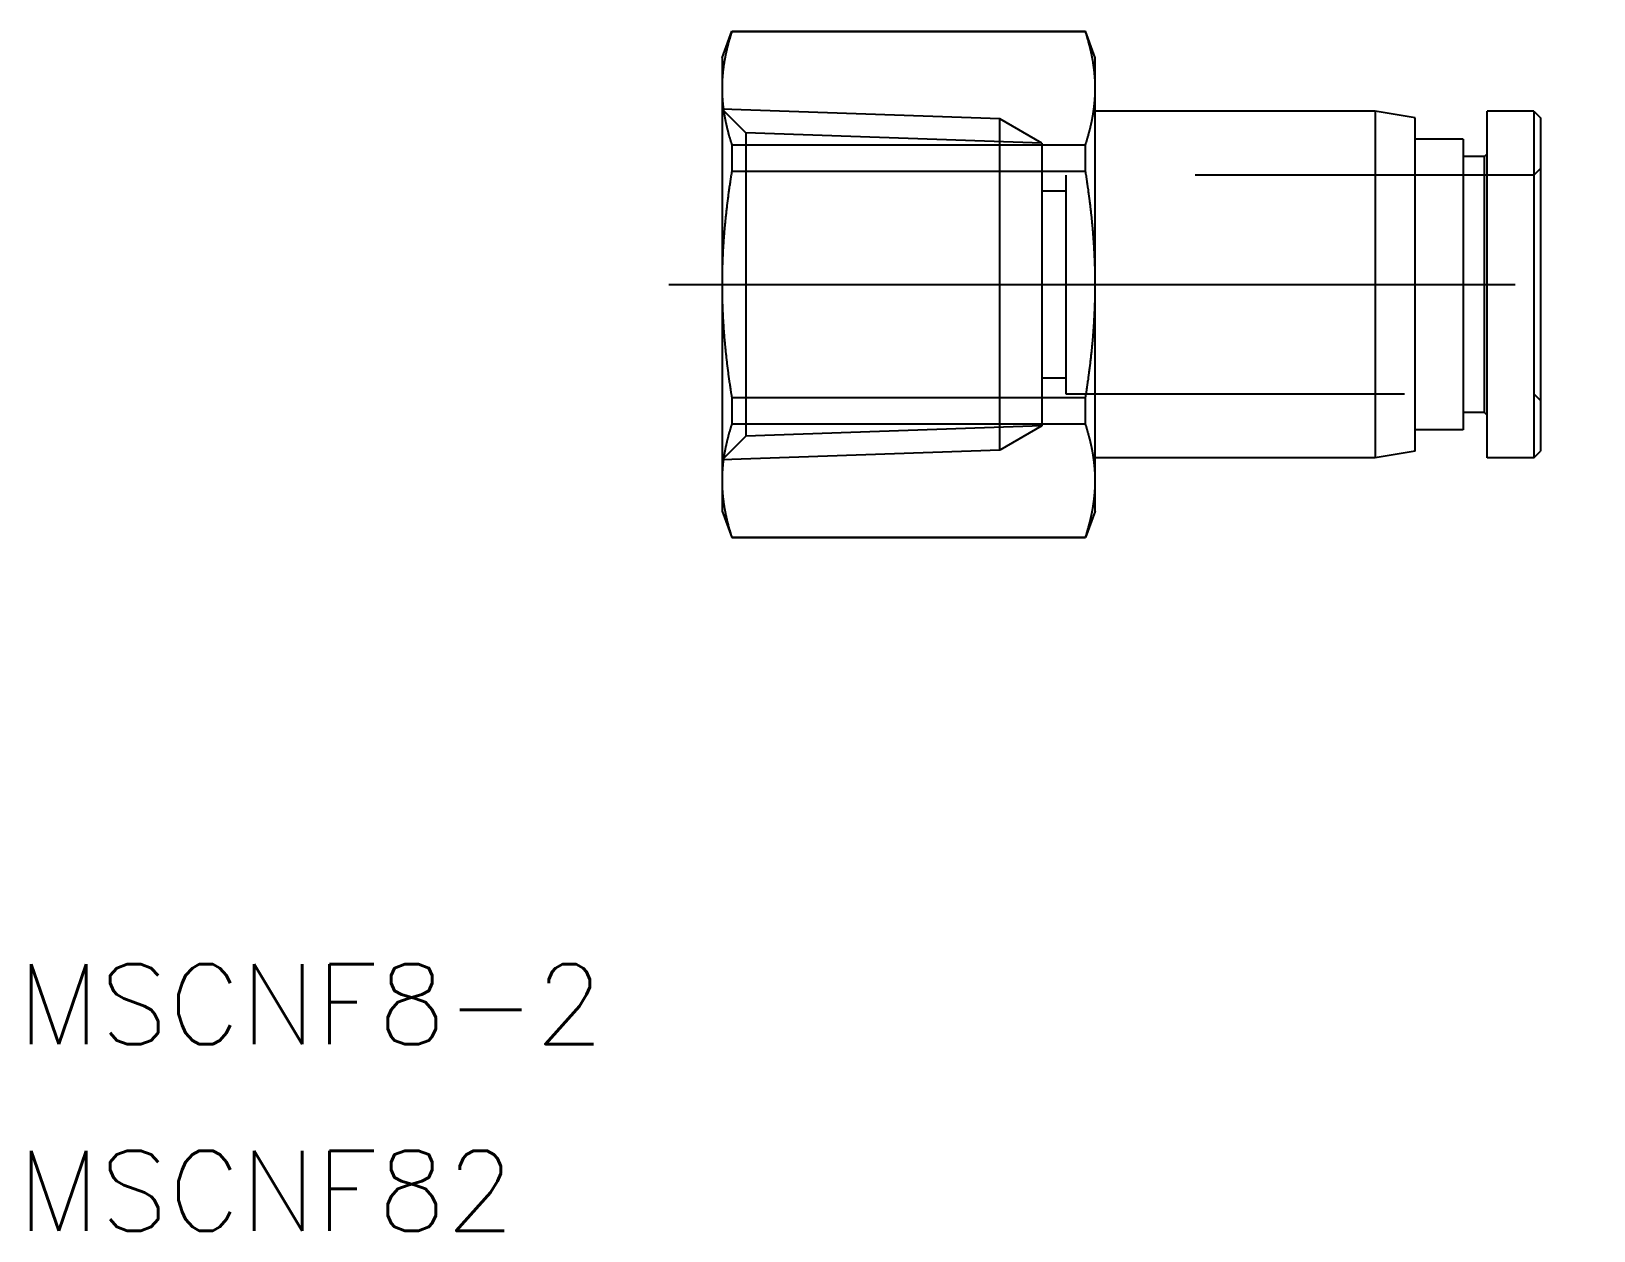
# Model space of a CAD drawing. Extents: x -82.3 to 10.5, y -35.5 to 11.5.
# Drawn here: x -82.3 to -23.7, y -35.5 to 9.5 of the extents above; entities that cross this region are included whole.
import ezdxf

# ---------------------------------------------------------------- set-up
doc = ezdxf.new("R2010")
doc.units = 0
doc.linetypes.add('CENTER', pattern=[50.8, 31.75, -6.35, 6.35, -6.35])
doc.linetypes.add('DASHED', pattern=[19.05, 12.7, -6.35])
doc.layers.get('0').update_dxf_attribs({"linetype": 'CONTINUOUS'})
doc.layers.add('CENTER', color=1, linetype='CENTER')
doc.styles.get("Standard").update_dxf_attribs({"font": 'txt.shx', "height": 3, "bigfont": 'bigfont.shx'})

msp = doc.modelspace()

# ---------------------------------------------------------------- linework, layer by layer
at = {"color": 7, "linetype": 'CONTINUOUS'}
for p, q in [((-56.417, 8.5), (-56.053, 9.5)), ((-56.053, 9.5), (-42.781, 9.5)), ((-56.053, 9.5), (-56.053, 9.483)), ((-42.781, 9.483), (-56.053, 9.483)), ((-42.781, 9.483), (-42.781, 9.5)), ((-42.417, 8.5), (-42.781, 9.5)), ((-56.417, 8.5), (-56.417, 7.361)), ((-42.417, 7.361), (-42.417, 8.5)), ((-56.417, 7.361), (-56.417, 0)), ((-42.417, 0), (-42.417, 7.361)), ((-31.917, 6.5), (-42.417, 6.5)), ((-30.417, 6.25), (-31.917, 6.5)), ((-31.917, 6.5), (-31.917, -6.5)), ((-27.717, -6.5), (-27.717, 6.5)), ((-25.967, 6.5), (-27.717, 6.5)), ((-25.967, 6.5), (-25.967, -6.5)), ((-25.967, 6.5), (-25.717, 6.25)), ((-30.417, -6.25), (-30.417, 6.25)), ((-25.717, 6.25), (-25.717, -6.25)), ((-28.617, 5.45), (-30.417, 5.45)), ((-28.617, 5.45), (-28.617, -5.45)), ((-56.053, 5.24), (-42.781, 5.24)), ((-56.053, 5.24), (-56.053, 4.243)), ((-42.781, 4.243), (-42.781, 5.24)), ((-27.817, 4.8), (-28.617, 4.8)), ((-27.817, 4.8), (-27.717, 4.9)), ((-27.817, -4.8), (-27.817, 4.8)), ((-42.781, 4.243), (-56.053, 4.243)), ((-56.417, 0), (-56.417, -7.361)), ((-42.417, -7.361), (-42.417, 0)), ((-56.053, -4.243), (-42.781, -4.243)), ((-56.053, -4.243), (-56.053, -5.24)), ((-42.781, -5.24), (-42.781, -4.243)), ((-42.781, -5.24), (-56.053, -5.24)), ((-27.817, -4.8), (-28.617, -4.8)), ((-27.817, -4.8), (-27.717, -4.9)), ((-28.617, -5.45), (-30.417, -5.45)), ((-30.417, -6.25), (-31.917, -6.5)), ((-25.967, -6.5), (-25.717, -6.25)), ((-31.917, -6.5), (-42.417, -6.5)), ((-25.967, -6.5), (-27.717, -6.5)), ((-56.417, -7.361), (-56.417, -8.5)), ((-42.417, -8.5), (-42.417, -7.361)), ((-56.417, -8.5), (-56.053, -9.5)), ((-42.417, -8.5), (-42.781, -9.5)), ((-56.053, -9.483), (-42.781, -9.483)), ((-56.053, -9.483), (-56.053, -9.5)), ((-56.053, -9.5), (-42.781, -9.5)), ((-42.781, -9.5), (-42.781, -9.483))]:
    msp.add_line(p, q, dxfattribs=at)
at = {"color": 3, "linetype": 'DASHED'}
for p, q in [((-45.995, 6.215), (-56.417, 6.579)), ((-56.417, 6.579), (-55.53, 5.692)), ((-45.995, -6.215), (-45.995, 6.215)), ((-44.417, 5.303), (-45.995, 6.215)), ((-55.53, 5.692), (-55.53, -5.692)), ((-44.417, 5.303), (-55.53, 5.692)), ((-44.417, 5.303), (-44.417, -5.303)), ((-25.717, 4.35), (-25.967, 4.1)), ((-25.967, 4.1), (-43.517, 4.1)), ((-43.517, 4.1), (-43.517, -4.1)), ((-43.517, 3.5), (-44.417, 3.5)), ((-44.417, -3.5), (-43.517, -3.5)), ((-43.517, -4.1), (-25.967, -4.1)), ((-25.967, -4.1), (-25.717, -4.35)), ((-56.417, -6.578), (-55.53, -5.692)), ((-44.417, -5.303), (-55.53, -5.692)), ((-44.417, -5.303), (-45.995, -6.215)), ((-45.995, -6.215), (-56.417, -6.578))]:
    msp.add_line(p, q, dxfattribs=at)
at = {"color": 7}
for points in [[(-56.053, 9.483, 0), (-56.06, 9.46, 0), (-56.068, 9.437, 0), (-56.075, 9.414, 0), (-56.082, 9.391, 0), (-56.089, 9.368, 0), (-56.096, 9.345, 0), (-56.103, 9.322, 0), (-56.11, 9.299, 0), (-56.117, 9.277, 0), (-56.124, 9.254, 0), (-56.13, 9.231, 0), (-56.137, 9.209, 0), (-56.144, 9.186, 0), (-56.15, 9.163, 0), (-56.157, 9.141, 0), (-56.163, 9.118, 0), (-56.169, 9.096, 0), (-56.175, 9.073, 0), (-56.181, 9.051, 0), (-56.187, 9.029, 0), (-56.193, 9.006, 0), (-56.199, 8.984, 0), (-56.205, 8.961, 0), (-56.211, 8.939, 0), (-56.216, 8.917, 0), (-56.222, 8.894, 0), (-56.227, 8.872, 0), (-56.233, 8.85, 0), (-56.238, 8.828, 0), (-56.243, 8.806, 0), (-56.248, 8.783, 0), (-56.253, 8.761, 0), (-56.258, 8.739, 0), (-56.263, 8.717, 0), (-56.268, 8.695, 0), (-56.273, 8.673, 0), (-56.278, 8.65, 0), (-56.282, 8.628, 0), (-56.287, 8.606, 0), (-56.291, 8.584, 0), (-56.296, 8.562, 0), (-56.3, 8.54, 0), (-56.304, 8.518, 0), (-56.308, 8.496, 0), (-56.312, 8.474, 0), (-56.316, 8.452, 0), (-56.321, 8.43, 0), (-56.324, 8.408, 0), (-56.328, 8.386, 0), (-56.332, 8.364, 0), (-56.336, 8.342, 0), (-56.339, 8.32, 0), (-56.343, 8.298, 0), (-56.346, 8.276, 0), (-56.349, 8.254, 0), (-56.353, 8.232, 0), (-56.356, 8.21, 0), (-56.359, 8.188, 0), (-56.362, 8.166, 0), (-56.365, 8.143, 0), (-56.368, 8.121, 0), (-56.37, 8.099, 0), (-56.373, 8.077, 0), (-56.376, 8.055, 0), (-56.378, 8.033, 0), (-56.381, 8.011, 0), (-56.383, 7.989, 0), (-56.386, 7.967, 0), (-56.388, 7.945, 0), (-56.39, 7.922, 0), (-56.392, 7.9, 0), (-56.394, 7.878, 0), (-56.396, 7.856, 0), (-56.398, 7.834, 0), (-56.4, 7.811, 0), (-56.401, 7.789, 0), (-56.403, 7.767, 0), (-56.404, 7.745, 0), (-56.406, 7.722, 0), (-56.407, 7.7, 0), (-56.408, 7.678, 0), (-56.409, 7.655, 0), (-56.41, 7.633, 0), (-56.411, 7.61, 0), (-56.412, 7.588, 0), (-56.413, 7.565, 0), (-56.414, 7.543, 0), (-56.415, 7.52, 0), (-56.415, 7.498, 0), (-56.416, 7.475, 0), (-56.416, 7.452, 0), (-56.416, 7.43, 0), (-56.417, 7.407, 0), (-56.417, 7.384, 0), (-56.417, 7.361, 0)], [(-42.417, 7.361, 0), (-42.417, 7.384, 0), (-42.417, 7.406, 0), (-42.417, 7.429, 0), (-42.417, 7.452, 0), (-42.418, 7.474, 0), (-42.418, 7.497, 0), (-42.419, 7.519, 0), (-42.42, 7.541, 0), (-42.42, 7.564, 0), (-42.421, 7.586, 0), (-42.422, 7.608, 0), (-42.423, 7.631, 0), (-42.424, 7.653, 0), (-42.425, 7.675, 0), (-42.426, 7.698, 0), (-42.428, 7.72, 0), (-42.429, 7.742, 0), (-42.431, 7.764, 0), (-42.432, 7.786, 0), (-42.434, 7.809, 0), (-42.436, 7.831, 0), (-42.437, 7.853, 0), (-42.439, 7.875, 0), (-42.441, 7.897, 0), (-42.443, 7.919, 0), (-42.446, 7.941, 0), (-42.448, 7.963, 0), (-42.45, 7.985, 0), (-42.452, 8.007, 0), (-42.455, 8.029, 0), (-42.457, 8.051, 0), (-42.46, 8.073, 0), (-42.463, 8.095, 0), (-42.465, 8.117, 0), (-42.468, 8.139, 0), (-42.471, 8.161, 0), (-42.474, 8.183, 0), (-42.477, 8.205, 0), (-42.48, 8.227, 0), (-42.484, 8.249, 0), (-42.487, 8.271, 0), (-42.49, 8.293, 0), (-42.494, 8.315, 0), (-42.497, 8.337, 0), (-42.501, 8.359, 0), (-42.505, 8.381, 0), (-42.508, 8.403, 0), (-42.512, 8.425, 0), (-42.516, 8.447, 0), (-42.52, 8.47, 0), (-42.524, 8.492, 0), (-42.529, 8.514, 0), (-42.533, 8.536, 0), (-42.537, 8.558, 0), (-42.541, 8.58, 0), (-42.546, 8.602, 0), (-42.55, 8.624, 0), (-42.555, 8.646, 0), (-42.56, 8.668, 0), (-42.565, 8.691, 0), (-42.569, 8.713, 0), (-42.574, 8.735, 0), (-42.579, 8.757, 0), (-42.584, 8.779, 0), (-42.59, 8.802, 0), (-42.595, 8.824, 0), (-42.6, 8.846, 0), (-42.606, 8.869, 0), (-42.611, 8.891, 0), (-42.617, 8.913, 0), (-42.622, 8.936, 0), (-42.628, 8.958, 0), (-42.634, 8.981, 0), (-42.64, 9.003, 0), (-42.646, 9.026, 0), (-42.652, 9.048, 0), (-42.658, 9.071, 0), (-42.664, 9.093, 0), (-42.67, 9.116, 0), (-42.676, 9.138, 0), (-42.683, 9.161, 0), (-42.689, 9.184, 0), (-42.696, 9.207, 0), (-42.703, 9.229, 0), (-42.709, 9.252, 0), (-42.716, 9.275, 0), (-42.723, 9.298, 0), (-42.73, 9.321, 0), (-42.737, 9.344, 0), (-42.744, 9.367, 0), (-42.751, 9.39, 0), (-42.758, 9.413, 0), (-42.766, 9.436, 0), (-42.773, 9.459, 0), (-42.781, 9.483, 0)], [(-56.417, 7.361, 0), (-56.417, 7.338, 0), (-56.417, 7.316, 0), (-56.416, 7.293, 0), (-56.416, 7.27, 0), (-56.416, 7.247, 0), (-56.415, 7.225, 0), (-56.415, 7.202, 0), (-56.414, 7.18, 0), (-56.413, 7.157, 0), (-56.412, 7.135, 0), (-56.411, 7.112, 0), (-56.41, 7.09, 0), (-56.409, 7.067, 0), (-56.408, 7.045, 0), (-56.407, 7.022, 0), (-56.406, 7, 0), (-56.404, 6.978, 0), (-56.403, 6.955, 0), (-56.401, 6.933, 0), (-56.4, 6.911, 0), (-56.398, 6.889, 0), (-56.396, 6.867, 0), (-56.394, 6.844, 0), (-56.392, 6.822, 0), (-56.39, 6.8, 0), (-56.388, 6.778, 0), (-56.386, 6.756, 0), (-56.383, 6.734, 0), (-56.381, 6.711, 0), (-56.378, 6.689, 0), (-56.376, 6.667, 0), (-56.373, 6.645, 0), (-56.37, 6.623, 0), (-56.368, 6.601, 0), (-56.365, 6.579, 0), (-56.362, 6.557, 0), (-56.359, 6.535, 0), (-56.356, 6.513, 0), (-56.353, 6.491, 0), (-56.349, 6.469, 0), (-56.346, 6.447, 0), (-56.343, 6.425, 0), (-56.339, 6.403, 0), (-56.336, 6.381, 0), (-56.332, 6.359, 0), (-56.328, 6.337, 0), (-56.324, 6.315, 0), (-56.321, 6.293, 0), (-56.316, 6.271, 0), (-56.312, 6.249, 0), (-56.308, 6.226, 0), (-56.304, 6.204, 0), (-56.3, 6.182, 0), (-56.296, 6.16, 0), (-56.291, 6.138, 0), (-56.287, 6.116, 0), (-56.282, 6.094, 0), (-56.278, 6.072, 0), (-56.273, 6.05, 0), (-56.268, 6.028, 0), (-56.263, 6.006, 0), (-56.258, 5.983, 0), (-56.253, 5.961, 0), (-56.248, 5.939, 0), (-56.243, 5.917, 0), (-56.238, 5.895, 0), (-56.233, 5.872, 0), (-56.227, 5.85, 0), (-56.222, 5.828, 0), (-56.216, 5.806, 0), (-56.211, 5.783, 0), (-56.205, 5.761, 0), (-56.199, 5.739, 0), (-56.193, 5.716, 0), (-56.187, 5.694, 0), (-56.181, 5.671, 0), (-56.175, 5.649, 0), (-56.169, 5.627, 0), (-56.163, 5.604, 0), (-56.157, 5.582, 0), (-56.15, 5.559, 0), (-56.144, 5.536, 0), (-56.137, 5.514, 0), (-56.13, 5.491, 0), (-56.124, 5.468, 0), (-56.117, 5.446, 0), (-56.11, 5.423, 0), (-56.103, 5.4, 0), (-56.096, 5.377, 0), (-56.089, 5.355, 0), (-56.082, 5.332, 0), (-56.075, 5.309, 0), (-56.068, 5.286, 0), (-56.06, 5.263, 0), (-56.053, 5.24, 0)], [(-42.781, 5.24, 0), (-42.773, 5.263, 0), (-42.766, 5.286, 0), (-42.758, 5.309, 0), (-42.751, 5.332, 0), (-42.744, 5.356, 0), (-42.737, 5.379, 0), (-42.73, 5.402, 0), (-42.723, 5.424, 0), (-42.716, 5.447, 0), (-42.709, 5.47, 0), (-42.703, 5.493, 0), (-42.696, 5.516, 0), (-42.689, 5.539, 0), (-42.683, 5.561, 0), (-42.676, 5.584, 0), (-42.67, 5.607, 0), (-42.664, 5.629, 0), (-42.658, 5.652, 0), (-42.652, 5.674, 0), (-42.646, 5.697, 0), (-42.64, 5.719, 0), (-42.634, 5.742, 0), (-42.628, 5.764, 0), (-42.622, 5.787, 0), (-42.617, 5.809, 0), (-42.611, 5.832, 0), (-42.606, 5.854, 0), (-42.6, 5.876, 0), (-42.595, 5.898, 0), (-42.59, 5.921, 0), (-42.584, 5.943, 0), (-42.579, 5.965, 0), (-42.574, 5.987, 0), (-42.569, 6.01, 0), (-42.565, 6.032, 0), (-42.56, 6.054, 0), (-42.555, 6.076, 0), (-42.55, 6.098, 0), (-42.546, 6.12, 0), (-42.541, 6.143, 0), (-42.537, 6.165, 0), (-42.533, 6.187, 0), (-42.529, 6.209, 0), (-42.524, 6.231, 0), (-42.52, 6.253, 0), (-42.516, 6.275, 0), (-42.512, 6.297, 0), (-42.508, 6.319, 0), (-42.505, 6.341, 0), (-42.501, 6.363, 0), (-42.497, 6.385, 0), (-42.494, 6.407, 0), (-42.49, 6.429, 0), (-42.487, 6.451, 0), (-42.484, 6.473, 0), (-42.48, 6.495, 0), (-42.477, 6.517, 0), (-42.474, 6.539, 0), (-42.471, 6.561, 0), (-42.468, 6.583, 0), (-42.465, 6.605, 0), (-42.463, 6.627, 0), (-42.46, 6.649, 0), (-42.457, 6.671, 0), (-42.455, 6.693, 0), (-42.452, 6.715, 0), (-42.45, 6.737, 0), (-42.448, 6.759, 0), (-42.446, 6.781, 0), (-42.443, 6.803, 0), (-42.441, 6.825, 0), (-42.439, 6.848, 0), (-42.437, 6.87, 0), (-42.436, 6.892, 0), (-42.434, 6.914, 0), (-42.432, 6.936, 0), (-42.431, 6.958, 0), (-42.429, 6.98, 0), (-42.428, 7.003, 0), (-42.426, 7.025, 0), (-42.425, 7.047, 0), (-42.424, 7.069, 0), (-42.423, 7.092, 0), (-42.422, 7.114, 0), (-42.421, 7.136, 0), (-42.42, 7.159, 0), (-42.42, 7.181, 0), (-42.419, 7.203, 0), (-42.418, 7.226, 0), (-42.418, 7.248, 0), (-42.417, 7.271, 0), (-42.417, 7.293, 0), (-42.417, 7.316, 0), (-42.417, 7.339, 0), (-42.417, 7.361, 0)], [(-56.053, 4.243, 0), (-56.06, 4.197, 0), (-56.068, 4.151, 0), (-56.075, 4.105, 0), (-56.082, 4.059, 0), (-56.089, 4.013, 0), (-56.096, 3.968, 0), (-56.103, 3.922, 0), (-56.11, 3.876, 0), (-56.117, 3.831, 0), (-56.124, 3.785, 0), (-56.13, 3.74, 0), (-56.137, 3.695, 0), (-56.144, 3.65, 0), (-56.15, 3.604, 0), (-56.157, 3.559, 0), (-56.163, 3.514, 0), (-56.169, 3.469, 0), (-56.175, 3.424, 0), (-56.181, 3.379, 0), (-56.187, 3.335, 0), (-56.193, 3.29, 0), (-56.199, 3.245, 0), (-56.205, 3.2, 0), (-56.211, 3.156, 0), (-56.216, 3.111, 0), (-56.222, 3.067, 0), (-56.227, 3.022, 0), (-56.233, 2.978, 0), (-56.238, 2.933, 0), (-56.243, 2.889, 0), (-56.248, 2.844, 0), (-56.253, 2.8, 0), (-56.258, 2.756, 0), (-56.263, 2.711, 0), (-56.268, 2.667, 0), (-56.273, 2.623, 0), (-56.278, 2.578, 0), (-56.282, 2.534, 0), (-56.287, 2.49, 0), (-56.291, 2.446, 0), (-56.296, 2.402, 0), (-56.3, 2.358, 0), (-56.304, 2.314, 0), (-56.308, 2.269, 0), (-56.312, 2.225, 0), (-56.316, 2.181, 0), (-56.321, 2.137, 0), (-56.324, 2.093, 0), (-56.328, 2.049, 0), (-56.332, 2.005, 0), (-56.336, 1.961, 0), (-56.339, 1.917, 0), (-56.343, 1.873, 0), (-56.346, 1.829, 0), (-56.349, 1.785, 0), (-56.353, 1.741, 0), (-56.356, 1.697, 0), (-56.359, 1.653, 0), (-56.362, 1.609, 0), (-56.365, 1.565, 0), (-56.368, 1.52, 0), (-56.37, 1.476, 0), (-56.373, 1.432, 0), (-56.376, 1.388, 0), (-56.378, 1.344, 0), (-56.381, 1.3, 0), (-56.383, 1.255, 0), (-56.386, 1.211, 0), (-56.388, 1.167, 0), (-56.39, 1.123, 0), (-56.392, 1.078, 0), (-56.394, 1.034, 0), (-56.396, 0.989, 0), (-56.398, 0.945, 0), (-56.4, 0.901, 0), (-56.401, 0.856, 0), (-56.403, 0.811, 0), (-56.404, 0.767, 0), (-56.406, 0.722, 0), (-56.407, 0.677, 0), (-56.408, 0.633, 0), (-56.409, 0.588, 0), (-56.41, 0.543, 0), (-56.411, 0.498, 0), (-56.412, 0.453, 0), (-56.413, 0.408, 0), (-56.414, 0.363, 0), (-56.415, 0.318, 0), (-56.415, 0.273, 0), (-56.416, 0.227, 0), (-56.416, 0.182, 0), (-56.416, 0.137, 0), (-56.417, 0.091, 0), (-56.417, 0.046, 0), (-56.417, 0, 0)], [(-42.417, 0, 0), (-42.417, 0.045, 0), (-42.417, 0.09, 0), (-42.417, 0.136, 0), (-42.417, 0.181, 0), (-42.418, 0.226, 0), (-42.418, 0.271, 0), (-42.419, 0.316, 0), (-42.42, 0.36, 0), (-42.42, 0.405, 0), (-42.421, 0.45, 0), (-42.422, 0.495, 0), (-42.423, 0.539, 0), (-42.424, 0.584, 0), (-42.425, 0.628, 0), (-42.426, 0.673, 0), (-42.428, 0.717, 0), (-42.429, 0.762, 0), (-42.431, 0.806, 0), (-42.432, 0.85, 0), (-42.434, 0.895, 0), (-42.436, 0.939, 0), (-42.437, 0.983, 0), (-42.439, 1.027, 0), (-42.441, 1.072, 0), (-42.443, 1.116, 0), (-42.446, 1.16, 0), (-42.448, 1.204, 0), (-42.45, 1.248, 0), (-42.452, 1.292, 0), (-42.455, 1.336, 0), (-42.457, 1.38, 0), (-42.46, 1.424, 0), (-42.463, 1.468, 0), (-42.465, 1.512, 0), (-42.468, 1.556, 0), (-42.471, 1.6, 0), (-42.474, 1.644, 0), (-42.477, 1.688, 0), (-42.48, 1.732, 0), (-42.484, 1.776, 0), (-42.487, 1.82, 0), (-42.49, 1.864, 0), (-42.494, 1.908, 0), (-42.497, 1.952, 0), (-42.501, 1.996, 0), (-42.505, 2.04, 0), (-42.508, 2.084, 0), (-42.512, 2.128, 0), (-42.516, 2.173, 0), (-42.52, 2.217, 0), (-42.524, 2.261, 0), (-42.529, 2.305, 0), (-42.533, 2.349, 0), (-42.537, 2.393, 0), (-42.541, 2.437, 0), (-42.546, 2.482, 0), (-42.55, 2.526, 0), (-42.555, 2.57, 0), (-42.56, 2.614, 0), (-42.565, 2.659, 0), (-42.569, 2.703, 0), (-42.574, 2.747, 0), (-42.579, 2.792, 0), (-42.584, 2.836, 0), (-42.59, 2.881, 0), (-42.595, 2.925, 0), (-42.6, 2.97, 0), (-42.606, 3.015, 0), (-42.611, 3.059, 0), (-42.617, 3.104, 0), (-42.622, 3.149, 0), (-42.628, 3.194, 0), (-42.634, 3.239, 0), (-42.64, 3.284, 0), (-42.646, 3.329, 0), (-42.652, 3.374, 0), (-42.658, 3.419, 0), (-42.664, 3.464, 0), (-42.67, 3.509, 0), (-42.676, 3.555, 0), (-42.683, 3.6, 0), (-42.689, 3.645, 0), (-42.696, 3.691, 0), (-42.703, 3.736, 0), (-42.709, 3.782, 0), (-42.716, 3.828, 0), (-42.723, 3.874, 0), (-42.73, 3.919, 0), (-42.737, 3.965, 0), (-42.744, 4.011, 0), (-42.751, 4.057, 0), (-42.758, 4.104, 0), (-42.766, 4.15, 0), (-42.773, 4.196, 0), (-42.781, 4.243, 0)], [(-56.417, 0, 0), (-56.417, -0.046, 0), (-56.417, -0.091, 0), (-56.416, -0.137, 0), (-56.416, -0.182, 0), (-56.416, -0.227, 0), (-56.415, -0.273, 0), (-56.415, -0.318, 0), (-56.414, -0.363, 0), (-56.413, -0.408, 0), (-56.412, -0.453, 0), (-56.411, -0.498, 0), (-56.41, -0.543, 0), (-56.409, -0.588, 0), (-56.408, -0.633, 0), (-56.407, -0.677, 0), (-56.406, -0.722, 0), (-56.404, -0.767, 0), (-56.403, -0.811, 0), (-56.401, -0.856, 0), (-56.4, -0.901, 0), (-56.398, -0.945, 0), (-56.396, -0.989, 0), (-56.394, -1.034, 0), (-56.392, -1.078, 0), (-56.39, -1.123, 0), (-56.388, -1.167, 0), (-56.386, -1.211, 0), (-56.383, -1.255, 0), (-56.381, -1.3, 0), (-56.378, -1.344, 0), (-56.376, -1.388, 0), (-56.373, -1.432, 0), (-56.37, -1.476, 0), (-56.368, -1.52, 0), (-56.365, -1.565, 0), (-56.362, -1.609, 0), (-56.359, -1.653, 0), (-56.356, -1.697, 0), (-56.353, -1.741, 0), (-56.349, -1.785, 0), (-56.346, -1.829, 0), (-56.343, -1.873, 0), (-56.339, -1.917, 0), (-56.336, -1.961, 0), (-56.332, -2.005, 0), (-56.328, -2.049, 0), (-56.324, -2.093, 0), (-56.321, -2.137, 0), (-56.316, -2.181, 0), (-56.312, -2.225, 0), (-56.308, -2.269, 0), (-56.304, -2.314, 0), (-56.3, -2.358, 0), (-56.296, -2.402, 0), (-56.291, -2.446, 0), (-56.287, -2.49, 0), (-56.282, -2.534, 0), (-56.278, -2.578, 0), (-56.273, -2.623, 0), (-56.268, -2.667, 0), (-56.263, -2.711, 0), (-56.258, -2.756, 0), (-56.253, -2.8, 0), (-56.248, -2.844, 0), (-56.243, -2.889, 0), (-56.238, -2.933, 0), (-56.233, -2.978, 0), (-56.227, -3.022, 0), (-56.222, -3.067, 0), (-56.216, -3.111, 0), (-56.211, -3.156, 0), (-56.205, -3.2, 0), (-56.199, -3.245, 0), (-56.193, -3.29, 0), (-56.187, -3.335, 0), (-56.181, -3.379, 0), (-56.175, -3.424, 0), (-56.169, -3.469, 0), (-56.163, -3.514, 0), (-56.157, -3.559, 0), (-56.15, -3.604, 0), (-56.144, -3.65, 0), (-56.137, -3.695, 0), (-56.13, -3.74, 0), (-56.124, -3.785, 0), (-56.117, -3.831, 0), (-56.11, -3.876, 0), (-56.103, -3.922, 0), (-56.096, -3.968, 0), (-56.089, -4.013, 0), (-56.082, -4.059, 0), (-56.075, -4.105, 0), (-56.068, -4.151, 0), (-56.06, -4.197, 0), (-56.053, -4.243, 0)], [(-42.781, -4.243, 0), (-42.773, -4.196, 0), (-42.766, -4.15, 0), (-42.758, -4.104, 0), (-42.751, -4.057, 0), (-42.744, -4.011, 0), (-42.737, -3.965, 0), (-42.73, -3.919, 0), (-42.723, -3.874, 0), (-42.716, -3.828, 0), (-42.709, -3.782, 0), (-42.703, -3.736, 0), (-42.696, -3.691, 0), (-42.689, -3.645, 0), (-42.683, -3.6, 0), (-42.676, -3.555, 0), (-42.67, -3.509, 0), (-42.664, -3.464, 0), (-42.658, -3.419, 0), (-42.652, -3.374, 0), (-42.646, -3.329, 0), (-42.64, -3.284, 0), (-42.634, -3.239, 0), (-42.628, -3.194, 0), (-42.622, -3.149, 0), (-42.617, -3.104, 0), (-42.611, -3.059, 0), (-42.606, -3.015, 0), (-42.6, -2.97, 0), (-42.595, -2.925, 0), (-42.59, -2.881, 0), (-42.584, -2.836, 0), (-42.579, -2.792, 0), (-42.574, -2.747, 0), (-42.569, -2.703, 0), (-42.565, -2.659, 0), (-42.56, -2.614, 0), (-42.555, -2.57, 0), (-42.55, -2.526, 0), (-42.546, -2.482, 0), (-42.541, -2.437, 0), (-42.537, -2.393, 0), (-42.533, -2.349, 0), (-42.529, -2.305, 0), (-42.524, -2.261, 0), (-42.52, -2.217, 0), (-42.516, -2.173, 0), (-42.512, -2.128, 0), (-42.508, -2.084, 0), (-42.505, -2.04, 0), (-42.501, -1.996, 0), (-42.497, -1.952, 0), (-42.494, -1.908, 0), (-42.49, -1.864, 0), (-42.487, -1.82, 0), (-42.484, -1.776, 0), (-42.48, -1.732, 0), (-42.477, -1.688, 0), (-42.474, -1.644, 0), (-42.471, -1.6, 0), (-42.468, -1.556, 0), (-42.465, -1.512, 0), (-42.463, -1.468, 0), (-42.46, -1.424, 0), (-42.457, -1.38, 0), (-42.455, -1.336, 0), (-42.452, -1.292, 0), (-42.45, -1.248, 0), (-42.448, -1.204, 0), (-42.446, -1.16, 0), (-42.443, -1.116, 0), (-42.441, -1.072, 0), (-42.439, -1.027, 0), (-42.437, -0.983, 0), (-42.436, -0.939, 0), (-42.434, -0.895, 0), (-42.432, -0.85, 0), (-42.431, -0.806, 0), (-42.429, -0.762, 0), (-42.428, -0.717, 0), (-42.426, -0.673, 0), (-42.425, -0.628, 0), (-42.424, -0.584, 0), (-42.423, -0.539, 0), (-42.422, -0.495, 0), (-42.421, -0.45, 0), (-42.42, -0.405, 0), (-42.42, -0.36, 0), (-42.419, -0.316, 0), (-42.418, -0.271, 0), (-42.418, -0.226, 0), (-42.417, -0.181, 0), (-42.417, -0.136, 0), (-42.417, -0.09, 0), (-42.417, -0.045, 0), (-42.417, 0, 0)], [(-56.053, -5.24, 0), (-56.06, -5.263, 0), (-56.068, -5.286, 0), (-56.075, -5.309, 0), (-56.082, -5.332, 0), (-56.089, -5.355, 0), (-56.096, -5.377, 0), (-56.103, -5.4, 0), (-56.11, -5.423, 0), (-56.117, -5.446, 0), (-56.124, -5.468, 0), (-56.13, -5.491, 0), (-56.137, -5.514, 0), (-56.144, -5.536, 0), (-56.15, -5.559, 0), (-56.157, -5.582, 0), (-56.163, -5.604, 0), (-56.169, -5.627, 0), (-56.175, -5.649, 0), (-56.181, -5.671, 0), (-56.187, -5.694, 0), (-56.193, -5.716, 0), (-56.199, -5.739, 0), (-56.205, -5.761, 0), (-56.211, -5.783, 0), (-56.216, -5.806, 0), (-56.222, -5.828, 0), (-56.227, -5.85, 0), (-56.233, -5.872, 0), (-56.238, -5.895, 0), (-56.243, -5.917, 0), (-56.248, -5.939, 0), (-56.253, -5.961, 0), (-56.258, -5.983, 0), (-56.263, -6.006, 0), (-56.268, -6.028, 0), (-56.273, -6.05, 0), (-56.278, -6.072, 0), (-56.282, -6.094, 0), (-56.287, -6.116, 0), (-56.291, -6.138, 0), (-56.296, -6.16, 0), (-56.3, -6.182, 0), (-56.304, -6.204, 0), (-56.308, -6.226, 0), (-56.312, -6.249, 0), (-56.316, -6.271, 0), (-56.321, -6.293, 0), (-56.324, -6.315, 0), (-56.328, -6.337, 0), (-56.332, -6.359, 0), (-56.336, -6.381, 0), (-56.339, -6.403, 0), (-56.343, -6.425, 0), (-56.346, -6.447, 0), (-56.349, -6.469, 0), (-56.353, -6.491, 0), (-56.356, -6.513, 0), (-56.359, -6.535, 0), (-56.362, -6.557, 0), (-56.365, -6.579, 0), (-56.368, -6.601, 0), (-56.37, -6.623, 0), (-56.373, -6.645, 0), (-56.376, -6.667, 0), (-56.378, -6.689, 0), (-56.381, -6.711, 0), (-56.383, -6.734, 0), (-56.386, -6.756, 0), (-56.388, -6.778, 0), (-56.39, -6.8, 0), (-56.392, -6.822, 0), (-56.394, -6.844, 0), (-56.396, -6.867, 0), (-56.398, -6.889, 0), (-56.4, -6.911, 0), (-56.401, -6.933, 0), (-56.403, -6.955, 0), (-56.404, -6.978, 0), (-56.406, -7, 0), (-56.407, -7.022, 0), (-56.408, -7.045, 0), (-56.409, -7.067, 0), (-56.41, -7.09, 0), (-56.411, -7.112, 0), (-56.412, -7.135, 0), (-56.413, -7.157, 0), (-56.414, -7.18, 0), (-56.415, -7.202, 0), (-56.415, -7.225, 0), (-56.416, -7.247, 0), (-56.416, -7.27, 0), (-56.416, -7.293, 0), (-56.417, -7.316, 0), (-56.417, -7.338, 0), (-56.417, -7.361, 0)], [(-42.417, -7.361, 0), (-42.417, -7.339, 0), (-42.417, -7.316, 0), (-42.417, -7.293, 0), (-42.417, -7.271, 0), (-42.418, -7.248, 0), (-42.418, -7.226, 0), (-42.419, -7.203, 0), (-42.42, -7.181, 0), (-42.42, -7.159, 0), (-42.421, -7.136, 0), (-42.422, -7.114, 0), (-42.423, -7.092, 0), (-42.424, -7.069, 0), (-42.425, -7.047, 0), (-42.426, -7.025, 0), (-42.428, -7.003, 0), (-42.429, -6.98, 0), (-42.431, -6.958, 0), (-42.432, -6.936, 0), (-42.434, -6.914, 0), (-42.436, -6.892, 0), (-42.437, -6.87, 0), (-42.439, -6.848, 0), (-42.441, -6.825, 0), (-42.443, -6.803, 0), (-42.446, -6.781, 0), (-42.448, -6.759, 0), (-42.45, -6.737, 0), (-42.452, -6.715, 0), (-42.455, -6.693, 0), (-42.457, -6.671, 0), (-42.46, -6.649, 0), (-42.463, -6.627, 0), (-42.465, -6.605, 0), (-42.468, -6.583, 0), (-42.471, -6.561, 0), (-42.474, -6.539, 0), (-42.477, -6.517, 0), (-42.48, -6.495, 0), (-42.484, -6.473, 0), (-42.487, -6.451, 0), (-42.49, -6.429, 0), (-42.494, -6.407, 0), (-42.497, -6.385, 0), (-42.501, -6.363, 0), (-42.505, -6.341, 0), (-42.508, -6.319, 0), (-42.512, -6.297, 0), (-42.516, -6.275, 0), (-42.52, -6.253, 0), (-42.524, -6.231, 0), (-42.529, -6.209, 0), (-42.533, -6.187, 0), (-42.537, -6.165, 0), (-42.541, -6.143, 0), (-42.546, -6.12, 0), (-42.55, -6.098, 0), (-42.555, -6.076, 0), (-42.56, -6.054, 0), (-42.565, -6.032, 0), (-42.569, -6.01, 0), (-42.574, -5.987, 0), (-42.579, -5.965, 0), (-42.584, -5.943, 0), (-42.59, -5.921, 0), (-42.595, -5.898, 0), (-42.6, -5.876, 0), (-42.606, -5.854, 0), (-42.611, -5.832, 0), (-42.617, -5.809, 0), (-42.622, -5.787, 0), (-42.628, -5.764, 0), (-42.634, -5.742, 0), (-42.64, -5.719, 0), (-42.646, -5.697, 0), (-42.652, -5.674, 0), (-42.658, -5.652, 0), (-42.664, -5.629, 0), (-42.67, -5.607, 0), (-42.676, -5.584, 0), (-42.683, -5.561, 0), (-42.689, -5.539, 0), (-42.696, -5.516, 0), (-42.703, -5.493, 0), (-42.709, -5.47, 0), (-42.716, -5.447, 0), (-42.723, -5.424, 0), (-42.73, -5.402, 0), (-42.737, -5.379, 0), (-42.744, -5.356, 0), (-42.751, -5.332, 0), (-42.758, -5.309, 0), (-42.766, -5.286, 0), (-42.773, -5.263, 0), (-42.781, -5.24, 0)], [(-56.417, -7.361, 0), (-56.417, -7.384, 0), (-56.417, -7.407, 0), (-56.416, -7.43, 0), (-56.416, -7.452, 0), (-56.416, -7.475, 0), (-56.415, -7.498, 0), (-56.415, -7.52, 0), (-56.414, -7.543, 0), (-56.413, -7.565, 0), (-56.412, -7.588, 0), (-56.411, -7.61, 0), (-56.41, -7.633, 0), (-56.409, -7.655, 0), (-56.408, -7.678, 0), (-56.407, -7.7, 0), (-56.406, -7.722, 0), (-56.404, -7.745, 0), (-56.403, -7.767, 0), (-56.401, -7.789, 0), (-56.4, -7.811, 0), (-56.398, -7.834, 0), (-56.396, -7.856, 0), (-56.394, -7.878, 0), (-56.392, -7.9, 0), (-56.39, -7.922, 0), (-56.388, -7.945, 0), (-56.386, -7.967, 0), (-56.383, -7.989, 0), (-56.381, -8.011, 0), (-56.378, -8.033, 0), (-56.376, -8.055, 0), (-56.373, -8.077, 0), (-56.37, -8.099, 0), (-56.368, -8.121, 0), (-56.365, -8.143, 0), (-56.362, -8.166, 0), (-56.359, -8.188, 0), (-56.356, -8.21, 0), (-56.353, -8.232, 0), (-56.349, -8.254, 0), (-56.346, -8.276, 0), (-56.343, -8.298, 0), (-56.339, -8.32, 0), (-56.336, -8.342, 0), (-56.332, -8.364, 0), (-56.328, -8.386, 0), (-56.324, -8.408, 0), (-56.321, -8.43, 0), (-56.316, -8.452, 0), (-56.312, -8.474, 0), (-56.308, -8.496, 0), (-56.304, -8.518, 0), (-56.3, -8.54, 0), (-56.296, -8.562, 0), (-56.291, -8.584, 0), (-56.287, -8.606, 0), (-56.282, -8.628, 0), (-56.278, -8.65, 0), (-56.273, -8.673, 0), (-56.268, -8.695, 0), (-56.263, -8.717, 0), (-56.258, -8.739, 0), (-56.253, -8.761, 0), (-56.248, -8.783, 0), (-56.243, -8.806, 0), (-56.238, -8.828, 0), (-56.233, -8.85, 0), (-56.227, -8.872, 0), (-56.222, -8.894, 0), (-56.216, -8.917, 0), (-56.211, -8.939, 0), (-56.205, -8.961, 0), (-56.199, -8.984, 0), (-56.193, -9.006, 0), (-56.187, -9.029, 0), (-56.181, -9.051, 0), (-56.175, -9.073, 0), (-56.169, -9.096, 0), (-56.163, -9.118, 0), (-56.157, -9.141, 0), (-56.15, -9.163, 0), (-56.144, -9.186, 0), (-56.137, -9.209, 0), (-56.13, -9.231, 0), (-56.124, -9.254, 0), (-56.117, -9.277, 0), (-56.11, -9.299, 0), (-56.103, -9.322, 0), (-56.096, -9.345, 0), (-56.089, -9.368, 0), (-56.082, -9.391, 0), (-56.075, -9.414, 0), (-56.068, -9.437, 0), (-56.06, -9.46, 0), (-56.053, -9.483, 0)], [(-42.781, -9.483, 0), (-42.773, -9.459, 0), (-42.766, -9.436, 0), (-42.758, -9.413, 0), (-42.751, -9.39, 0), (-42.744, -9.367, 0), (-42.737, -9.344, 0), (-42.73, -9.321, 0), (-42.723, -9.298, 0), (-42.716, -9.275, 0), (-42.709, -9.252, 0), (-42.703, -9.229, 0), (-42.696, -9.207, 0), (-42.689, -9.184, 0), (-42.683, -9.161, 0), (-42.676, -9.138, 0), (-42.67, -9.116, 0), (-42.664, -9.093, 0), (-42.658, -9.071, 0), (-42.652, -9.048, 0), (-42.646, -9.026, 0), (-42.64, -9.003, 0), (-42.634, -8.981, 0), (-42.628, -8.958, 0), (-42.622, -8.936, 0), (-42.617, -8.913, 0), (-42.611, -8.891, 0), (-42.606, -8.869, 0), (-42.6, -8.846, 0), (-42.595, -8.824, 0), (-42.59, -8.802, 0), (-42.584, -8.779, 0), (-42.579, -8.757, 0), (-42.574, -8.735, 0), (-42.569, -8.713, 0), (-42.565, -8.691, 0), (-42.56, -8.668, 0), (-42.555, -8.646, 0), (-42.55, -8.624, 0), (-42.546, -8.602, 0), (-42.541, -8.58, 0), (-42.537, -8.558, 0), (-42.533, -8.536, 0), (-42.529, -8.514, 0), (-42.524, -8.492, 0), (-42.52, -8.47, 0), (-42.516, -8.447, 0), (-42.512, -8.425, 0), (-42.508, -8.403, 0), (-42.505, -8.381, 0), (-42.501, -8.359, 0), (-42.497, -8.337, 0), (-42.494, -8.315, 0), (-42.49, -8.293, 0), (-42.487, -8.271, 0), (-42.484, -8.249, 0), (-42.48, -8.227, 0), (-42.477, -8.205, 0), (-42.474, -8.183, 0), (-42.471, -8.161, 0), (-42.468, -8.139, 0), (-42.465, -8.117, 0), (-42.463, -8.095, 0), (-42.46, -8.073, 0), (-42.457, -8.051, 0), (-42.455, -8.029, 0), (-42.452, -8.007, 0), (-42.45, -7.985, 0), (-42.448, -7.963, 0), (-42.446, -7.941, 0), (-42.443, -7.919, 0), (-42.441, -7.897, 0), (-42.439, -7.875, 0), (-42.437, -7.853, 0), (-42.436, -7.831, 0), (-42.434, -7.809, 0), (-42.432, -7.786, 0), (-42.431, -7.764, 0), (-42.429, -7.742, 0), (-42.428, -7.72, 0), (-42.426, -7.698, 0), (-42.425, -7.675, 0), (-42.424, -7.653, 0), (-42.423, -7.631, 0), (-42.422, -7.608, 0), (-42.421, -7.586, 0), (-42.42, -7.564, 0), (-42.42, -7.541, 0), (-42.419, -7.519, 0), (-42.418, -7.497, 0), (-42.418, -7.474, 0), (-42.417, -7.452, 0), (-42.417, -7.429, 0), (-42.417, -7.406, 0), (-42.417, -7.384, 0), (-42.417, -7.361, 0)]]:
    msp.add_polyline3d(points, dxfattribs=at)
at = {"layer": 'CENTER', "color": 1, "linetype": 'CENTER'}
msp.add_line((-58.417, 0), (-23.717, 0), dxfattribs=at)

# ---------------------------------------------------------------- texts
at = {"color": 7, "linetype": 'CONTINUOUS'}
for s, p in [('MSCNF8-2', (-82.844, -28.503)), ('MSCNF82', (-82.844, -35.503))]:
    msp.add_text(s, height=3, dxfattribs=at).set_placement(p)

doc.saveas('drawing.dxf')
